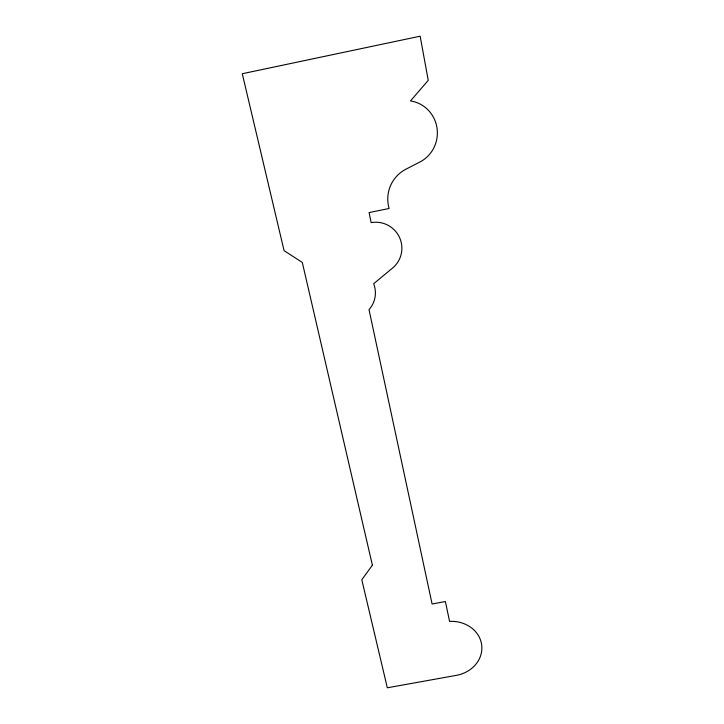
<?xml version="1.0" encoding="UTF-8"?>
<svg xmlns="http://www.w3.org/2000/svg" width="724" height="724" viewBox="0 0 724 724"><rect width="100%" height="100%" fill="white"/><g stroke="black" fill="none" stroke-linecap="round" stroke-linejoin="round"><path stroke-width="1.09" d="M372.389 565.191L361.801 579.752L387.322 687.8L456.382 675.356A31.132 27.259 -4.9 0 0 481.695 645.03A31.132 27.259 -4.9 0 0 449.559 621.4L445.405 601.535L432.092 603.988L369.014 309.655A26.191 25.621 18.4 0 0 373.674 283.727L392.607 268.016A26.01 25.838 28.6 0 0 371.168 222.63L369.077 212.566L389.114 208.494A33.268 32.824 -74.3 0 1 405.883 169.217L419.929 161.995A32.408 31.422 -88.2 0 0 436.979 127.849A32.408 31.422 -88.2 0 0 410.49 100.935L428.237 80.346L420.155 36.2L242.278 73.721L284.07 250.649L302.297 262.432L372.389 565.191"/></g></svg>
